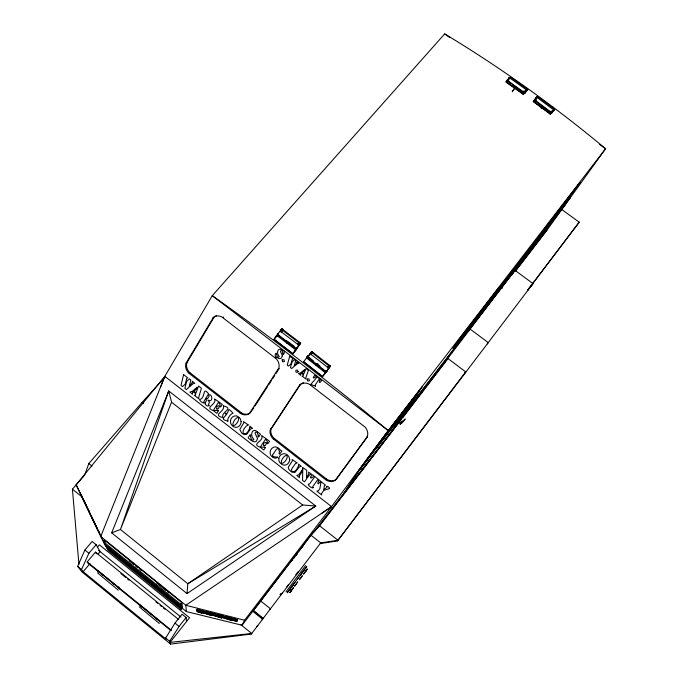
<?xml version="1.0" encoding="UTF-8"?>
<svg xmlns="http://www.w3.org/2000/svg" width="678" height="678" viewBox="0 0 678 678"><rect width="100%" height="100%" fill="white"/><g stroke="black" fill="none" stroke-linecap="round" stroke-linejoin="round"><path stroke-width="1.02" d="M301.863 546.985L301.447 547.977L303.252 545.451L302.871 546.01M300.032 549.239L300.668 549.053L298.701 551.078M187.026 593.606L187.823 583.733L302.659 504.983L315.77 506.051L187.026 593.606L111.667 532.84L168.72 390.943L315.77 506.051L187.823 583.733L120.447 529.493L111.667 532.84M296.345 348.119L295.71 348.882L287.464 342.576L287.904 342.051L286.548 342.865L286.879 341.263L286.472 341.737L278.251 335.449M296.15 348.356L295.82 349.958L277.302 335.779L277.616 334.305L281.429 329.423L282.09 328.94L300.668 343.136L295.82 349.958L296.21 348.534M509.136 79.233L509.441 77.741L505.949 81.835L523.416 93.886L521.713 92.674M317.465 364.662L316.101 365.467L316.431 363.857L316.033 364.34L307.795 357.882L308.253 356.848L313.211 360.738M292.972 353.84C297.489 345.805 299.523 346.204 292.972 353.84L274.056 339.339C274.632 337.102 279.183 332.983 277.361 334.101L296.345 348.89L300.668 343.136M278.438 333.279L277.633 334.152M282.463 330.211C281.26 333.847 278.658 330.381 281.87 328.983L282.879 329.855L281.87 328.983M538.696 104.971L550.553 113.862L533.323 101.369L536.747 97.225L536.425 98.717L536.773 98.293M280.989 330.856L282.09 328.94M286.472 341.737L286.752 340.576M286.548 342.865L286.904 341.407M287.464 342.576L287.752 341.415M295.71 348.882L296.015 347.738M298.413 343.593L299.456 344.39C298.142 347.28 296.761 343.161 299.422 342.398L300.456 343.187L299.422 342.398M297.337 347.738L292.913 353.789M186.086 363.069L185.764 364.171A9.094 7.475 53.3 0 0 185.882 368.069A9.306 7.653 53.3 0 0 188.569 372.942L240.876 413.673A9.356 7.763 49.4 0 0 245.97 414.834A9.136 7.577 49.4 0 0 249.326 413.614L278.895 367.849A9.373 7.967 50.5 0 0 278.904 363.806A9.585 8.153 50.5 0 0 276.166 358.73L221.901 317.024A9.551 8.026 55 0 0 216.723 315.999A9.331 7.848 55 0 0 213.358 317.423L186.086 363.069L187.018 362.527L214.265 316.94A9.314 7.831 55 0 1 216.409 315.795M187.018 362.527L186.696 363.62A9.077 7.466 53.3 0 0 186.814 367.51A9.289 7.644 53.3 0 0 189.501 372.383L241.715 413.029A9.339 7.746 49.4 0 0 246.8 414.19A9.119 7.568 49.4 0 0 250.148 412.961L253.801 407.859M301.218 383.824L299.591 385.197L270.234 429.877A9.178 7.644 46.4 0 0 270.242 433.725A9.399 7.822 46.4 0 0 272.903 438.607L326.321 480.202A9.475 7.907 42 0 0 331.601 481.482A9.263 7.721 42 0 0 335.144 480.363L367.637 436.352L336.025 479.677M299.591 385.197L300.346 384.587L271.022 429.191A9.161 7.636 46.4 0 0 271.031 433.039A9.382 7.814 46.4 0 0 273.683 437.912L327.008 479.422A9.458 7.89 42 0 0 332.279 480.702A9.246 7.712 42 0 0 335.813 479.583L336.695 478.897M84.631 475.125L88.835 463.532L142.126 402.368L165.398 376.621M367.01 437.073L367.442 435.962A9.492 8.119 41.8 0 0 367.561 431.971A9.712 8.314 41.8 0 0 364.857 426.886L309.405 384.273A9.628 8.221 47.1 0 0 304.024 383.121A9.407 8.034 47.1 0 0 300.464 384.434M160.542 387.146L164.805 376.341L212.273 295.684L444.675 33.9L449.836 37.587M288.506 584.614L286.489 587.334M181.441 607.59L186.365 611.564L242.063 625.235L244.563 620.243L331.559 506.635L164.805 376.341L100.725 536.518L105.954 546.544L107.599 547.875M171.576 402.224L120.447 529.493L168.72 390.943L171.576 402.224L302.659 504.983M307.142 356.704L307.312 357.094L311.846 351.492L330.44 366.052L326.245 371.68L307.142 356.704L307.795 356.425M307.27 356.806L308.168 355.831L303.591 361.781L322.542 376.654L326.449 371.722M307.185 356.992L307.609 356.272M326.465 371.383C324.864 372.951 329.466 367.832 325.381 372.747L306.829 358.196L307.397 356.908M307.583 356.959L308.1 355.781M312.295 352.848L310.863 354.696L311.711 353.585L310.677 352.78L309.948 353.823M252.741 611.259L262.615 619.175L251.301 634.074L170.602 644.1L81.885 571.859L77.631 566.376L84.886 550.028L92.166 541.476L96.157 544.714L100.107 551.612L98.073 554.019M310.609 353.314L311.846 351.492M311.643 351.645L312.677 352.45L311.643 351.645L310.643 352.848M186.501 621.582L186.128 617.522L182.043 614.217L174.975 623.107L165.661 638.032L166.085 639.185L83.165 571.681L81.538 569.562L88.894 553.282L96.157 544.714M526.433 90.547L527.831 89.547L510.475 77.173L508.941 77.995L507.339 81.013M316.101 365.467L316.702 364.205L317.948 363.654M330.44 366.052L325.381 372.747L325.711 371.137L325.279 371.663L317.033 365.196L317.516 364.188L319.999 366.128M525.382 92.098L523.289 94.386L506.102 82.157L506.33 81.691L510.602 84.742M506.356 81.216L507.305 81.894L506.356 81.216L507.729 79.623L508.644 80.368L507.797 81.191M507.729 79.623L507.229 80.368M508.839 78.36L510.534 77.207M508.356 79.945L509.441 77.741M508.644 80.368L508.11 80.936M298.142 571.673L295.828 574.766M325.279 371.663L325.796 370.671M327.423 367.629L328.55 368.4L329.296 367.366L328.262 366.552L327.406 367.662L328.847 365.815M329.22 365.408L330.254 366.222L329.22 365.408L328.228 366.629M326.059 371.79L322.482 376.604M327.025 370.612L326.508 371.798L327.093 370.663M522.518 92.759L523.475 93.437L522.518 92.759L523.882 91.157L524.806 91.894L523.069 94.056M523.882 91.157L523.018 92.055M523.416 93.886L523.289 94.386M524.806 91.894L524.272 92.479M526.442 90.284L524.662 93.378L527.772 89.504L526.035 90.632M524.662 93.378L525.636 91.369M526.636 90.013L526.348 90.411M260.42 600.776L270.403 608.768L262.996 618.726L253.208 610.886L253.436 610.463L310.905 535.171L319.448 525.687L448.022 358.594L465.701 371.9L337.517 540.925L320.245 543.57L320.719 542.892L338.034 540.273L319.448 525.687M534.366 100.293L537.518 96.445L554.723 109.319L551.587 113.201L553.629 110.217M551.68 220.409L552.511 219.121M466.684 330.474L463.455 335.034L464.532 333.644M527.518 251.86L520.407 261.064L525.442 254.233M466.523 330.889L469.447 326.898L469.159 327.262M511.712 275.234L514.907 270.268L533.01 283.59L487.219 343.949M470.998 325.008L466.956 330.483L468.795 328.033M474.032 320.948L469.456 327.152L472.049 323.525M170.602 644.1L169.661 641.286L179.068 626.43L186.128 617.522M551.638 112.76L550.324 114.285L533.34 101.607L533.62 101.166L537.001 103.709M533.755 100.776L534.696 101.48L533.755 100.776L534.62 99.691L535.561 100.395L534.696 101.48M536.247 97.903L536.408 97.429L535.603 98.471M536.747 97.225L534.756 100.115M535.213 100.793L536.044 99.861L535.103 99.157L533.34 101.607M470.829 325.381L470.532 325.813M527.637 251.394L525.992 253.826L532.688 244.902L529.916 248.75M523.687 91.411L523.374 91.894L523.687 91.411L524.645 92.089M254.936 406.105L267.403 386.816M268.539 385.062L271.37 380.68M272.505 378.926L274.776 375.417M275.904 373.663L278.743 369.281M479.583 314.041L480.109 313.287L478.999 314.694L481.482 311.329L480.397 312.685M536.069 97.776L536.578 97.09L553.918 110.082L552.824 111.37M503.084 284.684L503.483 284.065L495.796 294.523L499.033 290.226M297.591 344.721L298.99 342.848M362.832 465.727L384.231 436.513M251.301 634.074L251.708 633.455L241.012 624.853M502.754 285.302L508.483 277.463L501.025 287.752L502.517 285.667M292.15 560.282L292.701 560.214M294.438 557.791L294.311 557.223L294.455 557.757M547.392 226.062L544.502 229.859L550.765 221.392M549.782 112.785L550.722 113.497L549.782 112.785L550.646 111.701L551.587 112.404L550.722 113.497M550.282 114.09L552.019 111.921L551.112 111.15L550.307 112.099M550.451 221.884L550.9 221.316M550.553 113.862L550.324 114.285M552.019 111.921L551.511 112.514M295.362 555.774L295.972 555.613M262.132 619.895L262.615 619.175M262.996 618.726L263.259 618.336L253.436 610.463L242.063 625.235M412.707 399.579L404.435 411.707L360.95 468.244L384.028 436.674L414.699 396.901L405.342 410.622L375.866 448.878M402.444 414.928L403.334 413.631L397.969 420.741L399.173 419.233M401.681 416.86L401.952 416.462L401.401 417.156M510.348 273.904L511.619 272.175L508.102 276.904L512.034 271.802M477.575 316.651L480.261 313.177L479.804 313.761M506.746 278.582L508.576 276.132L503.11 283.582M538.12 237.876L538.527 237.266M501.813 288.142L502.262 287.506M539.239 236.622L537.442 239.02L540.527 234.758M488.338 302.38L480.473 312.948L483.668 308.439M493.059 296.116L499.067 287.599L452.896 348.238L495.61 292.964L489.677 300.998L490.474 299.93M501.44 288.709L501.898 288.065M501.695 288.345L502.161 287.658M544.476 229.622L544.926 228.961M514.399 88.81L512.212 91.742L514.187 88.665M534.569 99.878L535.061 99.217M536.273 240.063L578.393 184.78L538.129 237.588M296.006 555.163L297.515 553.053M296.294 555.18L297.506 553.494M478.812 314.88L477.973 315.999M543.815 230.605L546.324 227.147L546.061 227.486M546.815 226.511L545.731 228.037L547.697 225.393M551.951 219.85L549.892 222.859L554.714 216.257M467.608 329.288L467.981 328.796M485.634 306.117L485.075 306.863L485.973 305.575M505.746 280.039L503.754 282.743M529.84 248.589L530.162 248.148M528.908 250.038L528.069 251.165M253.208 610.886L310.465 535.874L318.999 526.391L401.435 419.25M536.984 239.52L534.942 242.266M500.195 288.684L500.889 287.726M285.997 591.877L305.6 565.554M305.456 571.546L306.312 570.393M294.93 582.436L287.218 592.826L289.879 589.275M267.268 592.487L267.59 592.038M514.907 270.268L402.724 417.572M291.659 590.097L290.828 591.199M517.467 264.7L516.026 266.649M403.071 420.758L399.927 423.75L400.367 424.148L402.596 422.428L405.207 418.945L400.367 424.148M514.814 268.361L517.78 264.284M291.828 586.656L292.193 586.165M524.17 256.191L525.23 254.784L522.416 258.53L524.077 256.335M301.964 572.995L304.176 570.02M301.566 576.783L299.371 579.732L300.159 578.681M358.882 470.507L361.544 466.93M293.082 584.936L291.218 587.453L292.777 585.368M298.617 577.478L297.828 578.537L298.151 578.122M302.295 572.579L301.363 573.817M288.201 591.513L289.116 590.275M303.863 570.461L306.812 566.494L300.134 575.452M293.633 584.173L297.481 579.012M291.269 590.623L290.718 591.36L291.303 590.572M292.438 589.055L292.981 588.326L292.387 589.114M304.583 572.715L304.066 573.402L304.659 572.605M305.77 571.122L306.278 570.435L304.998 572.173M292.243 589.292L291.515 590.275L291.887 589.784M292.981 588.309L293.701 587.334L289.718 592.699L290.642 591.462M295.422 585.038L294.532 586.241L296.396 583.707M301.329 577.08C298.54 580.826 304.43 572.91 301.642 576.664M304.21 573.224L303.498 574.181L307.38 568.961L306.448 570.206M295.727 584.639L297.778 581.851L297.015 582.868M321.957 513.17L331.559 506.635L388.206 430.581L605.59 148.728A522.585 203.629 38.3 0 0 444.675 33.9M297.303 579.258L301.244 573.952M292.955 585.148L289.192 590.165L289.735 589.436M305.32 571.732L305.71 571.207M464.269 333.644L464.574 333.229L460.769 338.517L461.93 336.652M399.774 418.47L400.842 417.055M399.325 419.835L403.817 413.995L401.859 416.716M519.212 263.589L515.772 268.208L519.721 262.878M297.93 344.432L298.973 345.229L280.234 331.059L281.268 331.847L282.896 329.771M530.611 247.555L525.509 254.174M337.517 540.925L488.253 342.619L469.812 328.847M527.882 289.896L579.224 222.181L561.274 209.18M486.397 305.007L483.448 309.092L486.516 304.854M534.315 243.088L539.832 235.571M489.601 300.744L486.38 305.278L491.999 297.625M492.94 296.413L490.703 299.507M473.693 323.084L475.49 320.804L471.863 325.576L473.659 323.296M509.415 276.87C504.356 283.345 514.695 269.937 509.644 276.412M270.115 609.2L320.719 542.892L310.905 535.171M530.882 247.182L527.806 251.538M556.18 214.358L554.341 216.909L557.291 212.917M541.324 233.639L540.569 234.639L543.324 231.045M402.613 415.461L570.283 197.764M401.715 417.097L565.588 204.281M468.837 330.22L513.805 271.819M314.804 530.84L344.712 491.999M515.763 270.573L548.299 228.283L605.59 148.728L599.564 144.431M515.348 271.208L547.163 229.867M399.927 423.75L402.359 421.369M542.976 230.647L580.292 182.246L532.052 245.97L536.934 239.334M517.348 264.742L511.695 272.429L519.653 261.75L517.492 264.589M476.27 318.406L473.558 321.914L479.465 313.948L479.126 314.363M514.56 268.717L516.492 266.208M579.224 222.181L527.425 290.472L533.01 283.59L531.84 285.091M307.702 357.145L310.049 354.119M257.716 625.65L256.979 626.608M464.786 373.078L465.701 371.9M512.102 271.59L511.72 272.064L513.763 269.395L510.348 273.912M398.452 421.106L400.249 418.843M181.068 608.03L182.255 606.539L182.433 607.996L181.255 609.471L108.005 550.222L106.853 548.019L181.068 608.03L181.255 609.471M180.56 604.123L181.789 602.581L181.984 604.208L180.763 605.725L180.551 604.073L181.78 602.522L104.971 540.468L103.742 542.044M180.831 606.191L182.035 604.674L182.196 606.03L181.001 607.522L106.454 547.248L105.387 545.197L180.831 606.191L181.001 607.522M553.68 109.904L551.519 112.582L534.544 99.81M553.409 110.76L553.918 110.082M329.262 367.434L330.288 366.154M244.563 620.243L185.823 605.268L100.725 536.518L76.097 484.829L164.805 376.341M536.129 97.818L537.578 96.488M317.033 365.196L317.66 364.425M534.425 100.336L537.518 96.445M159.601 620.862L160.474 622.09L139.982 605.183M307.795 357.882L308.193 357.399L309.846 358.687M311.677 353.662L312.711 352.382M525.103 90.937L525.586 90.36M523.475 93.437L524.331 92.352L523.382 91.674M524.196 92.666L526.518 89.928L525.264 90.742M526.213 90.759L526.755 90.098L509.263 77.614M299.396 342.475L298.396 343.678L299.43 344.466L300.456 343.187M508.78 78.317L509.322 77.656M507.305 81.894L508.169 80.818L507.22 80.14M508.178 81.046L507.39 80.182M83.165 571.681L89.945 563.655M277.378 334.373L277.887 333.729M97.522 547.036L99.386 544.824L189.526 617.751L170.034 642.397L251.708 633.455M274.115 339.39L277.488 335.39M98.886 572.079L88.259 563.443L87.191 561.901L95.462 552.121L178.67 619.548M119.048 588.555L119.472 588.809L118.328 587.563L118.836 586.962M550.57 111.811L551.112 111.15M78.945 564.359L72.41 489.169L83.996 475.939M325.576 479.727L326.262 478.948M536.044 99.861L535.493 100.513L534.73 99.691M98.183 570.944L118.328 587.563M273.548 439.208L274.327 438.513M270.598 428.793L271.386 428.115M310.168 384.748L310.905 384.129M240.156 413.207L240.995 412.563M278.514 368.985L279.311 368.4M275.505 358.111L276.302 357.552M331.559 506.635L185.823 605.268L186.365 611.564M328.754 368.162L310.024 353.645L311.177 354.391M329.339 488.787C330.627 487.618 325.135 484.584 326.872 487.44L324.457 489.135L324.27 490.27L328.966 488.728M189.204 373.536L190.128 372.968M277.302 335.779L278.65 334.974M306.829 358.196L308.193 357.399M279.989 594.784L282.675 593.14L280.692 593.784M222.638 317.49L223.537 317.007M212.545 318.211L213.451 317.736M118.319 590.174L97.471 572.834M281.217 332.05L281.887 330.966L280.861 330.178L281.87 331.042M294.65 557.469L294.159 557.333M159.338 623.48L139.193 606.768M196.747 610.022L236.656 619.599M203.281 611.073L222.604 615.751M541.968 108.056L541.62 107.777M118.93 588.241L119.633 588.648L98.107 571.029L98.776 571.817M508.483 80.555L507.534 79.877L507.161 80.258L524.331 92.581M523.535 91.708L524.484 92.386M506.847 80.513L523.975 92.742M512.314 85.962L520.001 91.454M541.307 108.302L541.171 108.217M300.329 548.807L298.362 551.561M534.9 99.412L535.84 100.115M550.917 111.404L551.858 112.116M534.272 100.09L551.248 112.802M281.429 329.423L300.023 343.636M288.574 342.043L294.362 346.475M291.201 344.577L292.854 345.839M274.166 339.314L292.964 353.713M311.261 352.035L329.881 366.62M309.846 353.848L310.982 354.636M303.71 361.755L322.533 376.527M142.126 402.368L143.694 403.596M88.835 463.532L92.03 466.083M72.41 489.169L82.284 497.11M233.613 618.895L236.902 621.548M129.134 560.714L134.024 564.664M135.651 565.977L137.278 567.291M139.727 569.266L141.355 570.588M156.83 583.088L165.788 590.326M167.415 591.648L169.051 592.962M180.551 604.073L103.7 541.959L105.022 544.493L180.763 605.725M98.573 550.375L180.95 617.082M120.913 573.588L125.811 577.554M127.439 578.876L129.074 580.199M155.991 602.013L157.618 603.335M160.067 605.318L161.703 606.64M163.33 607.963L164.966 609.285M84.886 550.028L88.894 553.282M174.975 623.107L179.068 626.43M87.191 561.901L171.432 630.345M112.489 583.012L114.099 584.326M140.982 606.166L142.583 607.463L141.058 606.081M155.94 618.319L157.491 619.582M119.336 588.69L139.778 605.31M159.406 621.251L170.856 630.557M77.631 566.376L81.538 569.562M165.661 638.032L169.661 641.286M159.483 621.006L140.007 604.988M101.675 574.105L103.175 575.351M400.783 422.64L401.215 423.047M95.462 552.121L96.445 553.756M97.556 529.586L81.521 495.813L81.809 496.381M98.437 531.289L98.725 531.849M76.097 484.829L82.046 496.474M80.64 494.101L80.343 493.525L88.454 510.585M80.936 494.677L81.224 495.245M82.097 496.949L82.385 497.508M104.971 540.468L105.844 542.197M83.402 499.305L89.267 511.585M91.522 516.314L97.386 528.594M98.285 530.484L105.954 546.544M84.479 501.906L86.589 506.313M90.386 514.271L88.691 510.729L99.302 532.95L97.598 529.382M92.928 519.594L95.047 524.035M302.295 383.189A9.39 8.026 47.1 0 1 303.49 382.748M302.108 470.134L302.1 471.837L299.481 475.609L299.422 477.736L296.786 475.303L298.625 474.947L302.108 470.134M197.103 611.607L202.036 613.141L197.103 611.607M197.112 610.954L211.926 615.565L197.112 610.954M197.12 610.302L221.799 617.989L197.12 610.302M197.129 609.641L231.673 620.412L197.129 609.641M307.21 476.388L307.185 478.1L309.532 474.897L311.524 474.21L308.651 472.091L308.736 474.159L307.21 476.388M302.795 469.151L302.532 480.287L304.515 481.838L306.473 479.1L306.719 470.312L302.558 467.337L302.795 469.151M320.864 482.6L319.872 488.711L318.355 490.804L316.787 491.126L321.711 494.991L321.44 493.754L323.559 490.635L324.44 485.601L325.508 485.219L321.033 481.592L320.864 482.6M272.514 455.124L272.929 456.252L272.403 457.014C268.751 454.675 269.675 448.861 273.539 447.285A5.738 4.738 45.7 0 1 276.556 447.107L278.522 448.082L276.395 449.294L272.514 455.124M220.087 406.334L220.587 407.037L222.299 404.529L219.426 402.283L218.952 403.046L220.011 404.571L220.087 406.334M279.395 451.463L279.065 453.726L279.65 454.158L281.938 450.895L280.641 450.446L279.09 448.531L278.565 449.294L279.395 451.463M257.521 438.632L256.386 441.149A4.161 3.432 47.4 0 1 253.597 441.675L251.411 440.624L251.885 439.903L253.428 440.115L253.894 439.327C249.945 436.217 251.419 427.454 257.225 431.479L256.742 432.217L255.496 432.14L255.055 433.106L257.521 438.632M282.328 355.891L281.378 358.018A3.373 2.89 50.7 0 1 279.09 358.526L277.31 357.713L279.353 356.569C276.183 354.018 277.344 346.772 282.141 349.941L281.734 350.56C278.404 350.382 282.54 354.289 282.328 355.891M267.242 443.107L267.742 443.81L269.547 441.344L266.632 439.073L266.132 439.819L267.2 441.353L267.242 443.107M241.131 421.521C241.165 424.182 239.275 427.106 236.469 427.352A5.102 4.195 48.9 0 1 233.952 426.826L233.122 426.343L233.571 425.64C235.842 425.665 239.453 420.241 238.546 417.97L238.995 417.275L240.224 418.657L241.131 421.521M194.357 395.308L198.891 398.859L198.705 397.393L201.417 388.248L198.552 386.019L196.061 392.808L194.476 391.57L193.815 392.198L195.789 393.732L195.34 395.054L194.357 395.308M205.163 402.927L205.137 403.368A2.136 1.746 50.9 0 0 205.595 404.664L207.214 405.969L209.383 405.732L208.366 404.885L209.434 402.249L207.977 400.045C213.409 403.486 212.451 393.037 208.705 395.003L209.112 396.164L207.544 398.664L206.527 398.537L206.095 399.223L206.527 400.257L205.163 402.927M230.486 420.462L230.571 422.75A5.153 4.237 48.9 0 0 231.851 425.182L232.537 425.886L232.986 425.182C232.215 423.013 235.605 417.351 237.961 417.512L238.41 416.817C235.41 414.309 230.944 416.851 230.486 420.462M250.521 436.208L251.343 439.48L250.868 440.2L248.14 437.734L250.148 434.734L250.716 435.098L250.521 436.208M276.616 354.052L277.268 356.764L276.87 357.374C273.251 356.95 276.285 350.924 276.616 354.052M289.735 459.413C289.726 462.108 287.675 464.947 284.853 465.133A5.136 4.246 45 0 1 282.285 464.574L281.438 464.074L281.912 463.388C284.209 463.464 288.048 458.125 287.15 455.845L287.625 455.167L288.862 456.557L289.735 459.413M278.836 458.201L278.887 460.472A5.187 4.288 45 0 0 280.158 462.905L280.853 463.616L281.328 462.93C280.556 460.743 284.184 455.175 286.557 455.387L287.023 454.701C284.014 452.201 279.429 454.548 278.836 458.201M216.731 408.673L216.689 409.088C217.621 410.453 220.308 406.241 218.774 405.732L216.901 406.207L216.731 408.673M319.677 380.494C318.474 383.07 320.567 383.307 321.499 380.341L319.94 379.146L319.677 380.494M318.355 481.236L317.804 483.406L318.423 483.88L320.609 481.134L318.685 479.634L318.355 481.236M302.168 376.163L305.931 379.061L305.82 377.858L308.414 370.307L306.041 368.493L303.702 374.095L302.388 373.086L301.803 373.603L303.439 374.858L303.024 375.951L302.168 376.163M263.767 445.37L263.717 445.785C264.64 447.158 267.463 443.005 265.912 442.488L263.979 442.929L263.488 443.666L263.767 445.37M183.391 375.51L181.009 385.384L182.526 386.57L185.272 384.104L186.73 378.426L187.814 377.934L183.526 374.459L183.391 375.51M249.894 427.81C248.733 429.937 247.148 435.14 243.826 433.445L243.283 434.276L246.402 434.598L250.648 428.945L252.555 428.36L249.835 426.089L249.894 427.81M258.216 435.301L257.996 436.666L258.589 437.081L260.488 434.31L257.776 431.962L257.309 432.657L258.216 435.301M282.921 353.094C282.268 357.382 286.718 350.814 282.582 350.323L282.201 350.916L282.921 353.094M289.548 356.95L287.209 365.103L288.472 366.069L290.887 364.018L292.311 359.323L293.243 358.916L289.701 356.086L289.548 356.95M204.273 402.698C203.612 404.402 197.213 398.783 200.417 399.3C205.781 397.206 202.315 385.884 208.595 393.842L203.883 401.435L204.273 402.698M248.199 424.92C245.995 425.691 242.173 430.047 243.173 432.937L242.622 433.767L241.639 432.945L239.817 429.437L243.69 422.953L243.495 421.555L248.199 424.92M192.349 382.587L190.306 384.833L189.874 386.443L193.145 383.672L194.798 383.35L192.298 381.256L192.349 382.587M298.617 465.786C297.388 467.922 295.616 473.032 292.303 471.295L291.726 472.108L294.913 472.473L299.371 466.922L301.337 466.379L298.583 464.074L298.617 465.786M277.616 457.175L275.675 458.277L272.997 457.481L273.514 456.718L277.616 457.175M296.93 462.896L295.557 463.388L291.871 468.642L291.057 471.591L288.904 469.362L288.252 467.252L292.337 460.87L292.159 459.481L296.93 462.896M313.321 377.4L313.736 378.112L316.355 376.4L314.804 375.205L313.321 377.4M310.49 477.227L310.999 478.109L314.245 476.176L312.321 474.676L310.49 477.227M214.689 399.096C216.892 404.69 203.807 407.368 213.265 410.571L218.791 401.791L214.689 399.096M315.473 386.087C306.693 384.333 315.211 381.621 316.829 376.765L319.448 378.773L315.177 385.045L315.473 386.087M223.409 405.893C225.418 411.766 211.553 414.741 222.85 417.563C220.875 411.41 234.808 408.927 223.409 405.893M296.972 362.722L294.744 365.917L297.617 363.611L299.032 363.332L296.972 361.628L296.972 362.722M192.527 392.418L192.527 394.265L189.908 392.011L192.196 391.384L197.052 387.291L196.595 388.918L192.527 392.418M313.16 487.719C312.024 489.152 305.388 483.346 309.566 483.939L314.829 476.634L318.075 479.16L312.795 486.465L313.16 487.719M186.653 381.4L184.848 388.384L186.382 389.587L188.976 387.274L190.865 380.027L189.408 378.892L186.653 381.4M227.876 421.148C220.469 419.258 223.604 418.36 226.35 414.589L225.189 413.682L225.596 413.046L226.757 413.953C229.732 409.927 227.147 406.953 233.046 413.182C230.817 413.597 226.749 418.792 227.876 421.148M261.835 435.835C263.996 441.497 250.521 443.887 260.183 447.209L265.996 438.573L261.835 435.835M300.693 373.798L300.642 375.315L298.473 373.476L300.447 372.951L304.727 369.544L304.278 370.891L300.693 373.798M292.15 361.781L290.404 367.552L291.676 368.527L293.955 366.603L295.786 360.62L294.574 359.696L292.15 361.781M524.535 256.708L524.145 257.309L526.916 253.538L524.23 257.072L524.535 256.708M507.754 277.429C502.381 284.675 514.983 268.064 507.746 277.446M218.435 410.69L216.85 413.377L213.901 411.071L214.333 410.385L218.435 410.69M464.049 335.39L471.532 325.771L464.049 335.39M282.167 359.874L282.616 361.789L284.429 361.611L283.98 359.696L282.167 359.874M265.479 447.404L263.81 450.048L260.827 447.717L261.284 447.039L265.479 447.404M298.303 371.663L296.778 372.553L295.905 371.883L295.845 370.383L297.184 369.959L298.303 371.663M307.151 379.061L307.592 380.977L309.431 380.816L308.99 378.9L307.151 379.061M471.735 325.296L474.066 322.135L470.346 327.008L471.735 325.296M236.715 621.379L197.137 609.302L236.715 621.379M236.927 620.87L207.256 611.887L236.927 620.87M237.147 620.362L217.35 614.454L237.147 620.362M237.368 619.845L227.427 617.022L237.368 619.845M481.321 312.778L479.634 315.524L486.601 305.88L480.956 313.244L481.321 312.778M463.549 336.22L464.913 334.61L461.159 339.517L463.549 336.22M496.025 292.726L494.423 294.786L499.161 288.328L496.025 292.726M505.695 279.87L500.711 286.641L505.695 279.87M492.194 298.676L489.728 302.151L495.033 294.938L491.686 299.295L492.194 298.676M519.611 263.581L513.873 271.056L524.06 257.242L519.001 264.352L519.611 263.581M485.618 307.371L484.253 309.524L490.27 301.1L485.618 307.371M501.127 285.887L496.381 292.32L501.127 285.887M360.06 468.718L342.831 494.847L392.138 430.776L422.343 386.621L386.087 433.632L360.06 468.718M361.916 466.354L345.178 491.694L390.943 432.242L419.521 390.409L386.341 433.437L361.916 466.354M468.032 330.076L470.083 327.305L468.032 330.076M491.881 299.549L495.304 295.066L491.881 299.549M553.858 110.031L553.29 110.675L554.646 109.285L553.858 110.031M459.099 339.509L454.743 345.772L497.169 290.125L459.099 339.509M257.632 625.752L257.14 626.387L257.623 625.752M514.407 88.072L514.865 88.403L514.407 88.072M388.206 430.581L212.273 295.684A567.622 105.082 38.9 0 1 388.206 430.581"/></g></svg>
